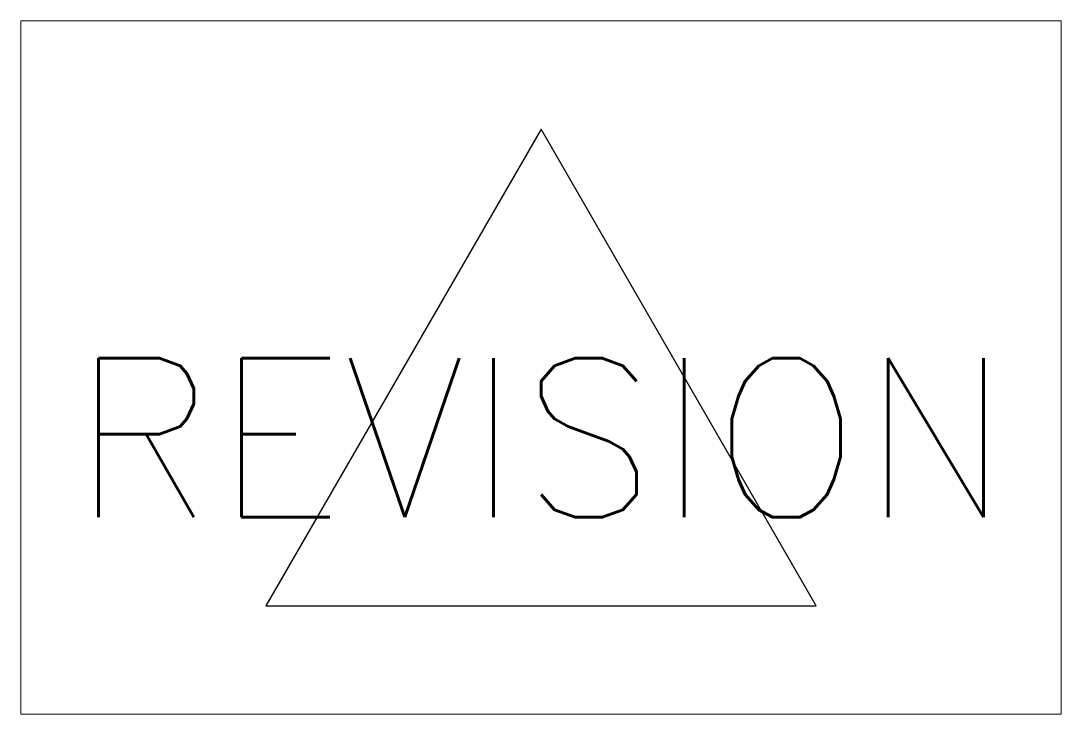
# Paper-space layout 'Layout1' of a CAD drawing. Header units: inches. Extents: x 0 to 35.9, y 0 to 23.9.
# The model-space entities are those that its viewports show. They can reach past a viewport. Long polylines and large blocks are cut down to what shows.
import ezdxf
from ezdxf.enums import TextEntityAlignment as Align

# ---------------------------------------------------------------- set-up
doc = ezdxf.new("R2010")
doc.units = ezdxf.units.IN
doc.header["$LTSCALE"] = 0.5
doc.header["$MEASUREMENT"] = 0
doc.layers.add('g-anno-nplt', color=4, linetype='Continuous')
doc.styles.add('RomanS', font='romans.shx', dxfattribs={"width": 0.8})

msp = doc.modelspace()

# ---------------------------------------------------------------- linework, layer by layer
at = {"color": 0, "linetype": 'ByBlock', "lineweight": -2}
msp.add_lwpolyline([(0.16238, -0.14062), (0, 0.14062), (-0.16238, -0.14062)], close=True, dxfattribs=at)

# ---------------------------------------------------------------- texts
at = {"color": 0, "linetype": 'ByBlock', "lineweight": -2, "style": 'RomanS'}
msp.add_attdef('REVISION', text='1', height=0.09375, dxfattribs=at).set_placement((0, -0.04146), align=Align.MIDDLE)

psp = doc.layouts.get("Layout1")

# ---------------------------------------------------------------- viewports
at = {"layer": 'g-anno-nplt', "view_target_point": (783.94602, 1377.13357)}
psp.add_viewport(center=(17.969, 11.969), size=(35.937, 23.93726), view_center_point=(-783.94602, -1377.13357), view_height=0.4088703, dxfattribs=at)

doc.saveas('drawing.dxf')
